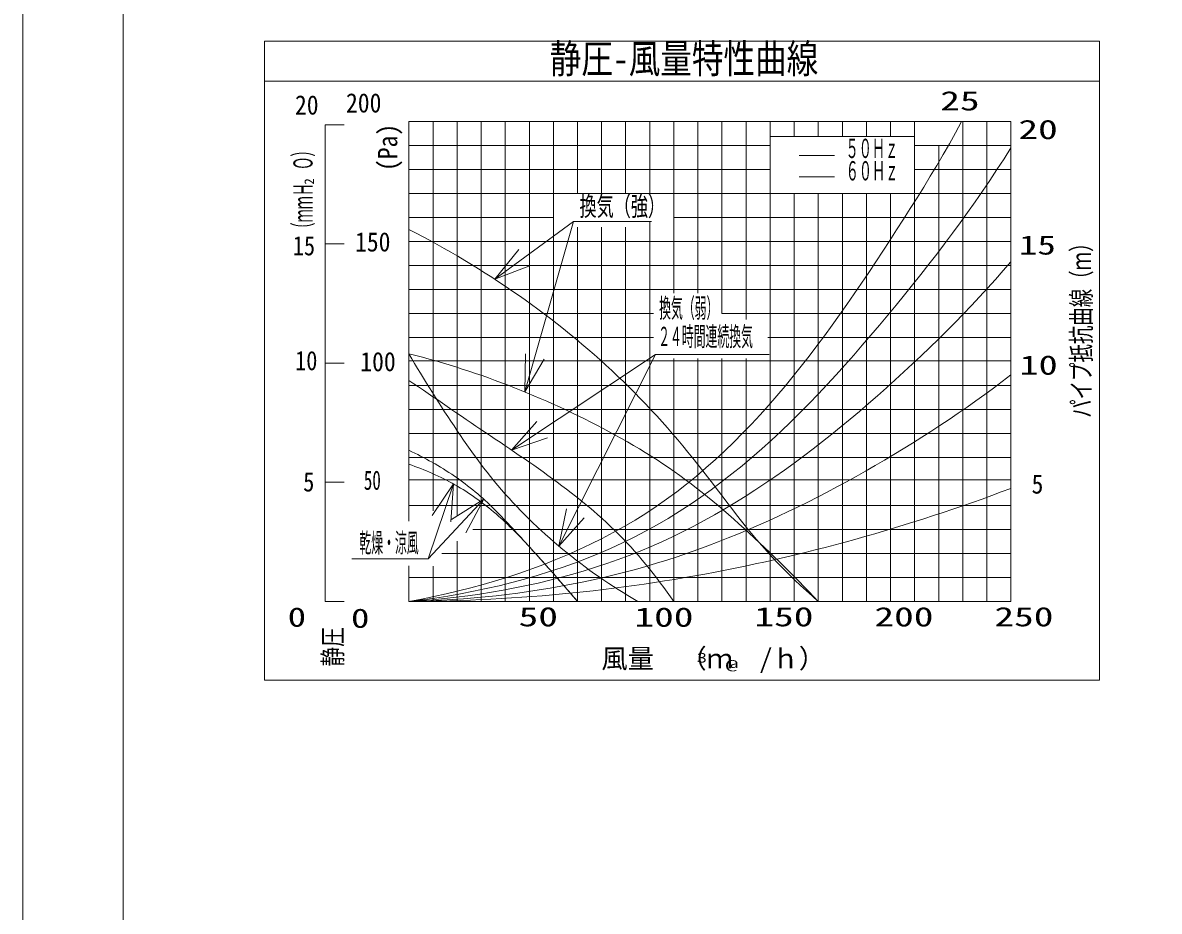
# Model space of a CAD drawing. Units: millimetres on the paper. Extents: x -305 to 305, y -152 to 152.
# Drawn here: x -301 to -187.7, y -63.7 to 24.9 of the extents above; entities that cross this region are included whole.
import ezdxf
from ezdxf.enums import TextEntityAlignment as Align

# ---------------------------------------------------------------- set-up
doc = ezdxf.new("R2010")
doc.units = ezdxf.units.MM
doc.linetypes.add('LONG_DASHED2', pattern=[13, 12, -1])
for name, color, linetype, lineweight in [('0-0_PV', 7, 'Continuous', 9), ('0-5_図面枠', 3, 'Continuous', 9), ('0-6_DEFPOINTS', 7, 'Continuous', 9)]:
    doc.layers.add(name, color=color, linetype=linetype, lineweight=lineweight)
doc.styles.add('ＭＳ ゴシック', font='')
doc.styles.get('ＭＳ ゴシック').set_extended_font_data('MS Gothic')

msp = doc.modelspace()

# ---------------------------------------------------------------- linework, layer by layer
at = {"layer": '0-0_PV'}
for p, q in [((-276.922, 23.09), (-193.68, 23.09)), ((-193.68, 23.09), (-193.68, -40.615)), ((-276.922, 19.09), (-193.68, 19.09)), ((-270.886, 14.75), (-268.966, 14.75)), ((-270.886, 14.75), (-270.886, -32.774)), ((-262.522, 15.067), (-202.522, 15.067)), ((-262.522, 15.067), (-262.522, -24.778)), ((-260.122, 15.067), (-260.122, -23.749)), ((-257.722, 15.067), (-257.722, -24.177)), ((-255.322, 15.067), (-255.322, -1.677)), ((-252.922, 15.067), (-252.922, -1.677)), ((-250.522, 15.067), (-250.522, -1.677)), ((-248.122, 15.067), (-248.122, -1.677)), ((-245.722, 15.067), (-245.722, 7.891)), ((-243.322, 15.067), (-243.322, 7.891)), ((-240.922, 15.067), (-240.922, 7.891)), ((-238.522, 15.067), (-238.522, 7.891)), ((-236.122, 15.067), (-236.122, -2.053)), ((-233.722, 15.067), (-233.722, -2.053)), ((-231.322, 15.067), (-231.322, -4.069)), ((-228.922, 15.067), (-228.922, -4.665)), ((-226.522, 15.067), (-226.522, 13.593)), ((-224.122, 15.067), (-224.122, 13.593)), ((-221.722, 15.067), (-221.722, 13.593)), ((-219.322, 15.067), (-219.322, 13.593)), ((-216.922, 15.067), (-216.922, 13.593)), ((-214.522, 15.067), (-214.522, 13.593)), ((-212.122, 15.067), (-212.122, 13.593)), ((-207.322, 15.067), (-207.322, -32.774)), ((-204.922, 15.067), (-204.922, -32.774)), ((-202.522, 15.067), (-202.522, -32.774)), ((-262.522, 12.675), (-226.522, 12.675)), ((-226.522, 13.593), (-212.122, 13.593)), ((-226.522, 13.593), (-226.522, 7.891)), ((-212.122, 13.593), (-212.122, 7.891)), ((-212.122, 12.675), (-202.522, 12.675)), ((-209.722, 12.675), (-209.722, -32.774)), ((-262.522, 10.283), (-226.522, 10.283)), ((-212.122, 10.283), (-202.522, 10.283)), ((-223.642, 9.563), (-220.101, 9.563)), ((-226.522, 8.221), (-226.522, 0.715)), ((-262.522, 7.891), (-226.522, 7.891)), ((-226.522, 7.891), (-214.042, 7.891)), ((-224.122, 7.891), (-224.122, 0.715)), ((-221.722, 7.891), (-221.722, 0.715)), ((-219.322, 7.891), (-219.322, -32.774)), ((-216.922, 7.891), (-216.922, -32.774)), ((-214.522, 7.891), (-214.522, -32.774)), ((-212.132, 7.891), (-202.522, 7.891)), ((-262.522, 5.499), (-248.122, 5.499)), ((-253.957, -0.651), (-246.107, 5.116)), ((-250.987, -11.874), (-246.107, 5.116)), ((-246.107, 5.116), (-238.331, 5.116)), ((-246.107, 5.116), (-243.706, 5.116)), ((-246.107, 5.116), (-243.706, 5.116)), ((-245.722, 4.558), (-245.722, -1.677)), ((-243.322, 4.558), (-243.322, -1.677)), ((-240.922, 4.558), (-240.922, -16.03)), ((-238.522, 5.116), (-238.522, -32.774)), ((-236.122, 5.499), (-202.522, 5.499)), ((-270.886, 2.869), (-268.966, 2.869)), ((-262.522, 3.107), (-202.522, 3.107)), ((-253.957, -0.651), (-251.585, 2.31)), ((-262.522, 0.715), (-202.522, 0.715)), ((-253.957, -0.651), (-250.422, 0.727)), ((-226.522, 0.715), (-226.522, -32.774)), ((-224.122, 0.715), (-224.122, -32.774)), ((-221.722, 0.715), (-221.722, -32.774)), ((-262.522, -1.677), (-219.322, -1.677)), ((-255.322, -1.677), (-255.322, -23.92)), ((-252.922, -1.677), (-252.922, -24.605)), ((-250.522, -1.677), (-250.522, -16.03)), ((-248.122, -1.677), (-248.122, -16.03)), ((-245.722, -1.677), (-245.722, -16.03)), ((-243.322, -1.677), (-243.322, -16.03)), ((-219.322, -1.677), (-202.522, -1.677)), ((-262.522, -4.069), (-238.158, -4.069)), ((-231.322, -4.069), (-202.522, -4.069)), ((-262.522, -6.462), (-238.158, -6.462)), ((-226.741, -6.462), (-202.522, -6.462)), ((-270.886, -9.012), (-268.966, -9.012)), ((-262.522, -8.774), (-237.957, -8.774)), ((-252.299, -17.68), (-237.953, -8.14)), ((-250.987, -11.874), (-250.919, -8.08)), ((-250.987, -11.874), (-249.031, -8.622)), ((-247.58, -27.257), (-237.953, -8.14)), ((-238.522, -8.774), (-202.522, -8.774)), ((-237.953, -8.14), (-226.622, -8.14)), ((-237.953, -8.14), (-237.95, -8.14)), ((-237.953, -8.14), (-237.95, -8.14)), ((-236.122, -8.549), (-236.122, -32.774)), ((-233.722, -8.549), (-233.722, -32.774)), ((-231.322, -8.549), (-231.322, -32.774)), ((-228.922, -8.549), (-228.922, -32.774)), ((-262.522, -11.246), (-202.522, -11.246)), ((-262.522, -13.638), (-238.522, -13.638)), ((-238.522, -13.638), (-202.522, -13.638)), ((-252.299, -17.68), (-249.79, -14.833)), ((-262.522, -16.03), (-202.522, -16.03)), ((-252.299, -17.68), (-248.703, -16.468)), ((-250.522, -16.03), (-250.522, -32.774)), ((-248.122, -16.03), (-248.122, -32.774)), ((-245.722, -16.03), (-245.722, -32.774)), ((-243.322, -16.03), (-243.322, -32.774)), ((-240.922, -16.03), (-240.922, -32.774)), ((-262.522, -18.422), (-202.522, -18.422)), ((-270.886, -20.893), (-268.966, -20.893)), ((-262.522, -20.655), (-202.522, -20.655)), ((-258.087, -21.059), (-260.619, -28.524)), ((-258.087, -21.059), (-260.194, -24.215)), ((-258.087, -21.059), (-258.334, -24.846)), ((-255.058, -22.584), (-260.619, -28.524)), ((-255.058, -22.584), (-258.28, -24.588)), ((-255.058, -22.584), (-256.846, -25.931)), ((-262.522, -23.206), (-202.522, -23.206)), ((-262.522, -23.206), (-261.435, -23.206)), ((-255.322, -23.206), (-255.322, -32.774)), ((-252.922, -23.206), (-252.922, -32.774)), ((-247.58, -27.257), (-246.808, -23.542)), ((-247.58, -27.257), (-245.054, -24.425)), ((-256.154, -25.598), (-202.522, -25.598)), ((-257.722, -26.763), (-257.722, -32.774)), ((-259.229, -27.99), (-202.522, -27.99)), ((-268.208, -28.524), (-260.619, -28.524)), ((-262.522, -29.23), (-262.522, -32.774)), ((-260.619, -28.524), (-260.616, -28.524)), ((-260.619, -28.524), (-260.616, -28.524)), ((-260.122, -29.271), (-260.122, -32.774)), ((-262.522, -30.382), (-202.522, -30.382)), ((-270.886, -32.774), (-268.966, -32.774)), ((-262.522, -32.774), (-202.522, -32.774))]:
    msp.add_line(p, q, dxfattribs=at)
at = {"layer": '0-0_PV', "linetype": 'LONG_DASHED2'}
msp.add_line((-223.642, 11.702), (-220.101, 11.702), dxfattribs=at)
at = {"layer": '0-0_PV'}
for points in [[(-276.922, 23.09), (-276.922, -40.615), (-193.68, -40.615)], [(-221.861, -7.301), (-221.096, -6.276), (-220.342, -5.242), (-219.597, -4.2), (-218.861, -3.153), (-218.133, -2.1), (-217.413, -1.043), (-216.7, 0.018), (-215.994, 1.081), (-215.294, 2.146), (-214.6, 3.211), (-213.912, 4.277), (-213.228, 5.342), (-212.551, 6.408), (-211.881, 7.475), (-211.219, 8.545), (-210.564, 9.618), (-209.918, 10.696), (-209.282, 11.778), (-208.657, 12.867), (-208.042, 13.963), (-207.438, 15.067), (-207.438, 15.067)], [(-219.065, -9.202), (-218.195, -8.22), (-217.334, -7.23), (-216.48, -6.235), (-215.635, -5.234), (-214.796, -4.229), (-213.965, -3.221), (-213.14, -2.211), (-212.323, -1.197), (-211.513, -0.18), (-210.711, 0.841), (-209.918, 1.866), (-209.133, 2.896), (-208.357, 3.932), (-207.591, 4.973), (-206.834, 6.021), (-206.088, 7.075), (-205.352, 8.137), (-204.627, 9.206), (-203.914, 10.284), (-203.212, 11.369), (-202.522, 12.464), (-202.522, 12.464)], [(-226.522, 7.891), (-212.122, 7.891), (-212.122, -32.774)], [(-242.303, -9.762), (-242.888, -9.221), (-243.479, -8.686), (-244.075, -8.157), (-244.677, -7.633), (-245.283, -7.114), (-245.894, -6.601), (-246.511, -6.094), (-247.132, -5.593), (-247.758, -5.097), (-248.388, -4.606), (-249.023, -4.122), (-249.662, -3.643), (-250.306, -3.171), (-250.954, -2.704), (-251.606, -2.243), (-252.262, -1.788), (-252.922, -1.339), (-253.586, -0.895), (-254.254, -0.458), (-254.925, -0.027), (-255.6, 0.397), (-256.278, 0.816), (-256.96, 1.229), (-257.645, 1.635), (-258.333, 2.035), (-259.024, 2.429), (-259.718, 2.816), (-260.415, 3.198), (-261.115, 3.572), (-261.817, 3.941), (-262.522, 4.303)], [(-220.368, -16.095), (-219.445, -15.346), (-218.53, -14.589), (-217.621, -13.823), (-216.72, -13.05), (-215.826, -12.269), (-214.938, -11.482), (-214.057, -10.69), (-213.183, -9.891), (-212.316, -9.087), (-211.455, -8.277), (-210.602, -7.461), (-209.757, -6.639), (-208.919, -5.809), (-208.089, -4.973), (-207.268, -4.129), (-206.454, -3.277), (-205.65, -2.418), (-204.854, -1.551), (-204.067, -0.675), (-203.29, 0.21), (-202.522, 1.103)], [(-262.522, -32.774), (-261.283, -32.54), (-260.045, -32.288), (-258.807, -32.015), (-257.572, -31.722), (-256.339, -31.408), (-255.111, -31.073), (-253.888, -30.718), (-252.671, -30.34), (-251.462, -29.94), (-250.26, -29.518), (-249.068, -29.074), (-247.886, -28.606), (-246.715, -28.114), (-245.556, -27.599), (-244.41, -27.06), (-243.278, -26.496), (-242.162, -25.907), (-241.061, -25.293), (-239.978, -24.653), (-238.913, -23.988), (-237.867, -23.296), (-236.84, -22.578), (-235.832, -21.835), (-234.843, -21.068), (-233.871, -20.277), (-232.917, -19.465), (-231.979, -18.631), (-231.058, -17.776), (-230.153, -16.902), (-229.263, -16.01), (-228.388, -15.1), (-227.527, -14.174), (-226.68, -13.231), (-225.846, -12.274), (-225.026, -11.304), (-224.217, -10.32), (-223.42, -9.324), (-222.635, -8.318), (-221.861, -7.301)], [(-256.096, -18.073), (-256.425, -17.613), (-256.751, -17.15), (-257.074, -16.685), (-257.394, -16.218), (-257.711, -15.749), (-258.026, -15.278), (-258.34, -14.807), (-258.652, -14.334), (-258.962, -13.861), (-259.271, -13.386), (-259.578, -12.911), (-259.883, -12.434), (-260.185, -11.955), (-260.486, -11.476), (-260.785, -10.995), (-261.081, -10.513), (-261.374, -10.029), (-261.666, -9.544), (-261.954, -9.057), (-262.24, -8.569), (-262.522, -8.078)], [(-262.522, -32.774), (-261.236, -32.614), (-259.949, -32.433), (-258.662, -32.231), (-257.377, -32.007), (-256.094, -31.761), (-254.815, -31.493), (-253.54, -31.201), (-252.27, -30.886), (-251.007, -30.548), (-249.75, -30.185), (-248.502, -29.798), (-247.263, -29.386), (-246.034, -28.949), (-244.817, -28.486), (-243.611, -27.997), (-242.418, -27.482), (-241.239, -26.94), (-240.076, -26.37), (-238.928, -25.774), (-237.796, -25.149), (-236.682, -24.496), (-235.585, -23.818), (-234.504, -23.113), (-233.438, -22.384), (-232.388, -21.632), (-231.353, -20.857), (-230.333, -20.06), (-229.326, -19.243), (-228.333, -18.407), (-227.354, -17.553), (-226.387, -16.68), (-225.433, -15.792), (-224.491, -14.888), (-223.56, -13.97), (-222.641, -13.039), (-221.732, -12.096), (-220.833, -11.141), (-219.945, -10.176), (-219.065, -9.202)], [(-221.722, -32.774), (-222.316, -32.248), (-222.904, -31.717), (-223.486, -31.178), (-224.063, -30.634), (-224.633, -30.082), (-225.195, -29.522), (-225.75, -28.956), (-226.296, -28.381), (-226.834, -27.799), (-227.362, -27.208), (-227.88, -26.609), (-228.388, -26.002), (-228.888, -25.388), (-229.381, -24.768), (-229.868, -24.143), (-230.35, -23.515), (-230.83, -22.884), (-231.309, -22.252), (-231.787, -21.62), (-232.267, -20.989), (-232.749, -20.361), (-233.235, -19.735), (-233.726, -19.113), (-234.22, -18.494), (-234.719, -17.878), (-235.223, -17.267), (-235.732, -16.66), (-236.246, -16.058), (-236.767, -15.46), (-237.293, -14.866), (-237.825, -14.278), (-238.364, -13.695), (-238.909, -13.118), (-239.46, -12.545), (-240.017, -11.978), (-240.58, -11.416), (-241.149, -10.859), (-241.723, -10.308), (-242.303, -9.762)], [(-221.788, -22.37), (-220.821, -21.868), (-219.86, -21.357), (-218.903, -20.838), (-217.95, -20.31), (-217.002, -19.774), (-216.059, -19.231), (-215.121, -18.68), (-214.187, -18.121), (-213.259, -17.556), (-212.334, -16.984), (-211.415, -16.405), (-210.501, -15.818), (-209.593, -15.224), (-208.689, -14.622), (-207.791, -14.013), (-206.898, -13.396), (-206.011, -12.772), (-205.13, -12.139), (-204.255, -11.498), (-203.386, -10.85), (-202.522, -10.192)], [(-262.522, -32.774), (-261.346, -32.692), (-260.169, -32.595), (-258.991, -32.48), (-257.815, -32.349), (-256.639, -32.2), (-255.465, -32.034), (-254.292, -31.85), (-253.123, -31.648), (-251.956, -31.429), (-250.793, -31.191), (-249.635, -30.934), (-248.48, -30.658), (-247.332, -30.364), (-246.188, -30.05), (-245.052, -29.717), (-243.921, -29.363), (-242.799, -28.99), (-241.684, -28.597), (-240.577, -28.183), (-239.479, -27.748), (-238.391, -27.293), (-237.313, -26.816), (-236.244, -26.319), (-235.185, -25.802), (-234.136, -25.266), (-233.096, -24.711), (-232.065, -24.138), (-231.043, -23.548), (-230.031, -22.941), (-229.027, -22.318), (-228.032, -21.68), (-227.045, -21.027), (-226.067, -20.359), (-225.097, -19.678), (-224.136, -18.985), (-223.182, -18.279), (-222.237, -17.562), (-221.299, -16.833), (-220.368, -16.095)], [(-254.227, -23.369), (-254.46, -23.143), (-254.695, -22.919), (-254.933, -22.698), (-255.173, -22.479), (-255.416, -22.264), (-255.661, -22.051), (-255.909, -21.841), (-256.16, -21.634), (-256.414, -21.43), (-256.67, -21.23), (-256.929, -21.033), (-257.19, -20.838), (-257.454, -20.647), (-257.72, -20.459), (-257.988, -20.274), (-258.259, -20.091), (-258.531, -19.912), (-258.806, -19.736), (-259.083, -19.563), (-259.361, -19.392), (-259.641, -19.225), (-259.923, -19.06), (-260.206, -18.898), (-260.491, -18.739), (-260.778, -18.582), (-261.066, -18.429), (-261.355, -18.278), (-261.645, -18.13), (-261.936, -17.985), (-262.229, -17.842), (-262.522, -17.702), (-262.522, -17.702)], [(-239.722, -32.774), (-240.21, -32.486), (-240.695, -32.193), (-241.178, -31.895), (-241.658, -31.592), (-242.136, -31.285), (-242.611, -30.972), (-243.083, -30.655), (-243.552, -30.332), (-244.019, -30.005), (-244.482, -29.673), (-244.942, -29.337), (-245.398, -28.995), (-245.851, -28.649), (-246.301, -28.298), (-246.747, -27.942), (-247.189, -27.582), (-247.627, -27.217), (-248.061, -26.848), (-248.492, -26.474), (-248.918, -26.095), (-249.339, -25.712), (-249.757, -25.324), (-250.17, -24.932), (-250.578, -24.535), (-250.982, -24.134), (-251.381, -23.729), (-251.775, -23.319), (-252.164, -22.905), (-252.547, -22.486), (-252.926, -22.063), (-253.299, -21.636), (-253.667, -21.204), (-254.03, -20.768), (-254.386, -20.328), (-254.738, -19.884), (-255.084, -19.437), (-255.426, -18.985), (-255.763, -18.531), (-256.096, -18.073)], [(-223.016, -27.882), (-222.023, -27.634), (-221.032, -27.38), (-220.043, -27.12), (-219.054, -26.855), (-218.068, -26.584), (-217.083, -26.307), (-216.1, -26.025), (-215.118, -25.738), (-214.138, -25.445), (-213.16, -25.146), (-212.184, -24.842), (-211.209, -24.533), (-210.236, -24.218), (-209.265, -23.898), (-208.296, -23.572), (-207.329, -23.24), (-206.363, -22.904), (-205.4, -22.561), (-204.439, -22.213), (-203.48, -21.86), (-202.522, -21.501), (-202.522, -21.501)], [(-262.522, -32.774), (-261.437, -32.744), (-260.352, -32.703), (-259.267, -32.649), (-258.181, -32.584), (-257.096, -32.507), (-256.011, -32.418), (-254.928, -32.317), (-253.845, -32.204), (-252.763, -32.078), (-251.683, -31.94), (-250.604, -31.79), (-249.527, -31.627), (-248.452, -31.451), (-247.379, -31.262), (-246.309, -31.06), (-245.242, -30.845), (-244.177, -30.618), (-243.116, -30.377), (-242.058, -30.122), (-241.003, -29.854), (-239.953, -29.573), (-238.906, -29.278), (-237.864, -28.97), (-236.826, -28.647), (-235.792, -28.312), (-234.763, -27.963), (-233.738, -27.602), (-232.717, -27.228), (-231.701, -26.842), (-230.69, -26.444), (-229.683, -26.034), (-228.68, -25.613), (-227.682, -25.181), (-226.688, -24.738), (-225.699, -24.284), (-224.714, -23.82), (-223.734, -23.347), (-222.759, -22.863), (-221.788, -22.37)], [(-245.722, -32.774), (-245.933, -32.526), (-246.144, -32.279), (-246.355, -32.032), (-246.567, -31.785), (-246.779, -31.539), (-246.992, -31.293), (-247.205, -31.047), (-247.418, -30.802), (-247.632, -30.557), (-247.846, -30.313), (-248.06, -30.068), (-248.275, -29.825), (-248.49, -29.581), (-248.706, -29.338), (-248.922, -29.096), (-249.139, -28.854), (-249.356, -28.612), (-249.574, -28.371), (-249.792, -28.13), (-250.01, -27.889), (-250.228, -27.648), (-250.446, -27.407), (-250.665, -27.166), (-250.883, -26.925), (-251.102, -26.684), (-251.32, -26.443), (-251.539, -26.202), (-251.758, -25.961), (-251.977, -25.72), (-252.197, -25.48), (-252.418, -25.241), (-252.64, -25.002), (-252.862, -24.765), (-253.086, -24.528), (-253.311, -24.293), (-253.537, -24.06), (-253.765, -23.828), (-253.995, -23.597), (-254.227, -23.369)], [(-262.522, -32.774), (-261.5, -32.766), (-260.478, -32.753), (-259.455, -32.733), (-258.433, -32.708), (-257.411, -32.676), (-256.388, -32.638), (-255.366, -32.594), (-254.344, -32.544), (-253.323, -32.487), (-252.301, -32.425), (-251.281, -32.356), (-250.26, -32.281), (-249.24, -32.199), (-248.22, -32.112), (-247.201, -32.018), (-246.183, -31.918), (-245.165, -31.811), (-244.148, -31.699), (-243.131, -31.579), (-242.115, -31.454), (-241.1, -31.322), (-240.086, -31.184), (-239.073, -31.04), (-238.061, -30.889), (-237.05, -30.732), (-236.04, -30.568), (-235.031, -30.398), (-234.023, -30.222), (-233.016, -30.04), (-232.01, -29.851), (-231.006, -29.656), (-230.003, -29.455), (-229, -29.249), (-228, -29.036), (-227, -28.817), (-226.002, -28.592), (-225.005, -28.361), (-224.01, -28.125), (-223.016, -27.882)]]:
    msp.add_lwpolyline(points, dxfattribs=at)
at = {"layer": '0-0_PV', "linetype": 'LONG_DASHED2'}
for points in [[(-242.564, -15.856), (-243.176, -15.53), (-243.79, -15.208), (-244.407, -14.892), (-245.027, -14.58), (-245.649, -14.273), (-246.273, -13.971), (-246.899, -13.673), (-247.528, -13.38), (-248.159, -13.092), (-248.792, -12.809), (-249.427, -12.532), (-250.064, -12.259), (-250.704, -11.991), (-251.345, -11.728), (-251.988, -11.47), (-252.634, -11.217), (-253.281, -10.97), (-253.93, -10.728), (-254.581, -10.491), (-255.234, -10.26), (-255.888, -10.034), (-256.545, -9.813), (-257.203, -9.598), (-257.862, -9.388), (-258.523, -9.184), (-259.186, -8.985), (-259.851, -8.793), (-260.516, -8.605), (-261.184, -8.424), (-261.852, -8.248), (-262.522, -8.078)], [(-252.481, -17.557), (-252.962, -17.232), (-253.443, -16.908), (-253.925, -16.585), (-254.406, -16.261), (-254.887, -15.938), (-255.367, -15.615), (-255.847, -15.291), (-256.326, -14.967), (-256.804, -14.642), (-257.28, -14.316), (-257.756, -13.99), (-258.232, -13.663), (-258.707, -13.337), (-259.182, -13.011), (-259.657, -12.685), (-260.132, -12.36), (-260.608, -12.035), (-261.085, -11.713), (-261.563, -11.391), (-262.042, -11.071), (-262.522, -10.754)], [(-221.722, -32.774), (-222.195, -32.27), (-222.672, -31.769), (-223.152, -31.272), (-223.634, -30.777), (-224.12, -30.286), (-224.609, -29.797), (-225.1, -29.311), (-225.594, -28.827), (-226.091, -28.346), (-226.589, -27.867), (-227.09, -27.39), (-227.594, -26.915), (-228.099, -26.442), (-228.606, -25.971), (-229.116, -25.502), (-229.628, -25.037), (-230.144, -24.575), (-230.662, -24.116), (-231.184, -23.662), (-231.709, -23.212), (-232.239, -22.767), (-232.773, -22.328), (-233.311, -21.894), (-233.853, -21.467), (-234.401, -21.046), (-234.954, -20.632), (-235.512, -20.225), (-236.075, -19.826), (-236.644, -19.433), (-237.217, -19.047), (-237.795, -18.668), (-238.378, -18.296), (-238.964, -17.93), (-239.555, -17.569), (-240.15, -17.215), (-240.748, -16.867), (-241.35, -16.525), (-241.956, -16.188), (-242.564, -15.856)], [(-236.122, -32.774), (-236.455, -32.302), (-236.791, -31.834), (-237.131, -31.367), (-237.476, -30.904), (-237.826, -30.444), (-238.18, -29.987), (-238.538, -29.535), (-238.902, -29.087), (-239.271, -28.643), (-239.646, -28.205), (-240.025, -27.771), (-240.411, -27.343), (-240.802, -26.921), (-241.199, -26.505), (-241.602, -26.095), (-242.011, -25.692), (-242.425, -25.293), (-242.844, -24.901), (-243.268, -24.514), (-243.698, -24.131), (-244.131, -23.754), (-244.569, -23.381), (-245.011, -23.013), (-245.458, -22.649), (-245.908, -22.289), (-246.361, -21.933), (-246.818, -21.581), (-247.278, -21.232), (-247.74, -20.886), (-248.206, -20.543), (-248.674, -20.203), (-249.144, -19.865), (-249.616, -19.53), (-250.091, -19.197), (-250.566, -18.866), (-251.043, -18.536), (-251.522, -18.209), (-252.001, -17.882), (-252.481, -17.557)], [(-254.083, -23.848), (-254.325, -23.646), (-254.568, -23.447), (-254.813, -23.251), (-255.06, -23.058), (-255.31, -22.867), (-255.562, -22.68), (-255.816, -22.496), (-256.073, -22.315), (-256.332, -22.137), (-256.593, -21.963), (-256.857, -21.792), (-257.123, -21.625), (-257.391, -21.462), (-257.662, -21.302), (-257.934, -21.145), (-258.209, -20.992), (-258.486, -20.842), (-258.764, -20.696), (-259.045, -20.553), (-259.327, -20.413), (-259.61, -20.277), (-259.896, -20.144), (-260.183, -20.014), (-260.471, -19.888), (-260.76, -19.765), (-261.051, -19.645), (-261.343, -19.529), (-261.637, -19.416), (-261.931, -19.306), (-262.226, -19.199), (-262.522, -19.095)], [(-245.722, -32.774), (-245.926, -32.535), (-246.13, -32.297), (-246.334, -32.059), (-246.539, -31.821), (-246.744, -31.584), (-246.949, -31.347), (-247.155, -31.11), (-247.361, -30.873), (-247.567, -30.637), (-247.774, -30.401), (-247.98, -30.165), (-248.187, -29.93), (-248.394, -29.694), (-248.602, -29.459), (-248.809, -29.224), (-249.016, -28.989), (-249.224, -28.754), (-249.432, -28.519), (-249.64, -28.285), (-249.849, -28.051), (-250.059, -27.818), (-250.269, -27.586), (-250.481, -27.354), (-250.694, -27.124), (-250.908, -26.894), (-251.124, -26.666), (-251.341, -26.438), (-251.56, -26.213), (-251.78, -25.988), (-252.002, -25.766), (-252.226, -25.545), (-252.452, -25.325), (-252.679, -25.108), (-252.908, -24.892), (-253.14, -24.679), (-253.373, -24.468), (-253.608, -24.259), (-253.844, -24.052), (-254.083, -23.848)]]:
    msp.add_lwpolyline(points, dxfattribs=at)
at = {"layer": '0-5_図面枠'}
msp.add_lwpolyline([(-291.017, -138.498), (108.983, -138.498), (108.983, 138.502), (-291.017, 138.502)], close=True, dxfattribs=at)
at = {"layer": '0-6_DEFPOINTS'}
msp.add_line((-301.017, -148.498), (-301.017, 148.502), dxfattribs=at)

# ---------------------------------------------------------------- texts
at = {"layer": '0-0_PV', "style": 'ＭＳ ゴシック'}
for s, height, width, p in [('静圧-風量特性曲線', 2.886, 0.8, (-248.487, 19.035)), ('20', 1.924, 0.9, (-273.884, 15.191)), ('200', 1.924, 0.9, (-268.799, 15.394)), ('25', 1.924, 1.5, (-209.566, 15.603)), ('20', 1.924, 1.5, (-201.781, 12.744)), ('５０Ｈｚ', 1.924, 0.5, (-219.002, 10.858)), ('６０Ｈｚ', 1.924, 0.5, (-218.99, 8.625)), ('換気（強）', 1.924, 0.65, (-245.523, 5.099)), ('15', 1.924, 0.85, (-274.102, 1.158)), ('150', 1.924, 0.9, (-267.898, 1.539)), ('15', 1.924, 1.4, (-201.711, 1.23)), ('換気（弱）', 1.924, 0.45, (-237.586, -5.05)), ('２４時間連続換気', 1.924, 0.45, (-237.685, -7.89)), ('10', 1.924, 0.85, (-273.872, -10.299)), ('100', 1.924, 0.9, (-267.374, -10.399)), ('10', 1.924, 1.45, (-201.66, -10.743)), ('5', 1.924, 0.85, (-273.064, -22.384)), (' 50', 1.924, 0.65, (-267.873, -22.223)), (' 5', 1.924, 0.9, (-201.645, -22.596)), ('乾燥・涼風', 1.924, 0.45, (-267.462, -28.459)), ('0', 1.924, 1.4, (-274.606, -35.87)), ('0', 1.924, 1.4, (-268.294, -35.98)), ('50', 1.924, 1.5, (-251.592, -35.832)), ('100', 1.924, 1.5, (-240.054, -35.87)), ('150', 1.924, 1.5, (-228.093, -35.832)), ('200', 1.924, 1.5, (-216.133, -35.839)), ('250', 1.924, 1.5, (-204.173, -35.832)), ('３\u3000', 0.9621, 1.2, (-234.117, -39.161)), ('@', 0.962, 2.05, (-231.008, -39.827))]:
    msp.add_text(s, height=height, dxfattribs=dict(at, width=width)).set_placement(p, align=Align.BOTTOM_LEFT)
for s, height, width, p in [('(Pa)', 1.924, 0.9, (-263.114, 10.134)), ('（ｍｍＨ\u3000Ｏ）', 1.924, 0.5, (-271.543, 3.7)), ('2', 0.962, 0.95, (-271.692, 8.791)), ('パイプ抵抗曲線（ｍ）', 1.924, 0.7, (-193.972, -14.463)), ('静圧', 1.924, 0.75, (-268.583, -39.272))]:
    msp.add_text(s, height=height, rotation=90, dxfattribs=dict(at, width=width)).set_placement(p, align=Align.BOTTOM_LEFT)
msp.add_text('風量\u3000（ｍ\u3000/ｈ）', height=1.924, dxfattribs=at).set_placement((-243.346, -40.002), align=Align.BOTTOM_LEFT)

doc.saveas('drawing.dxf')
